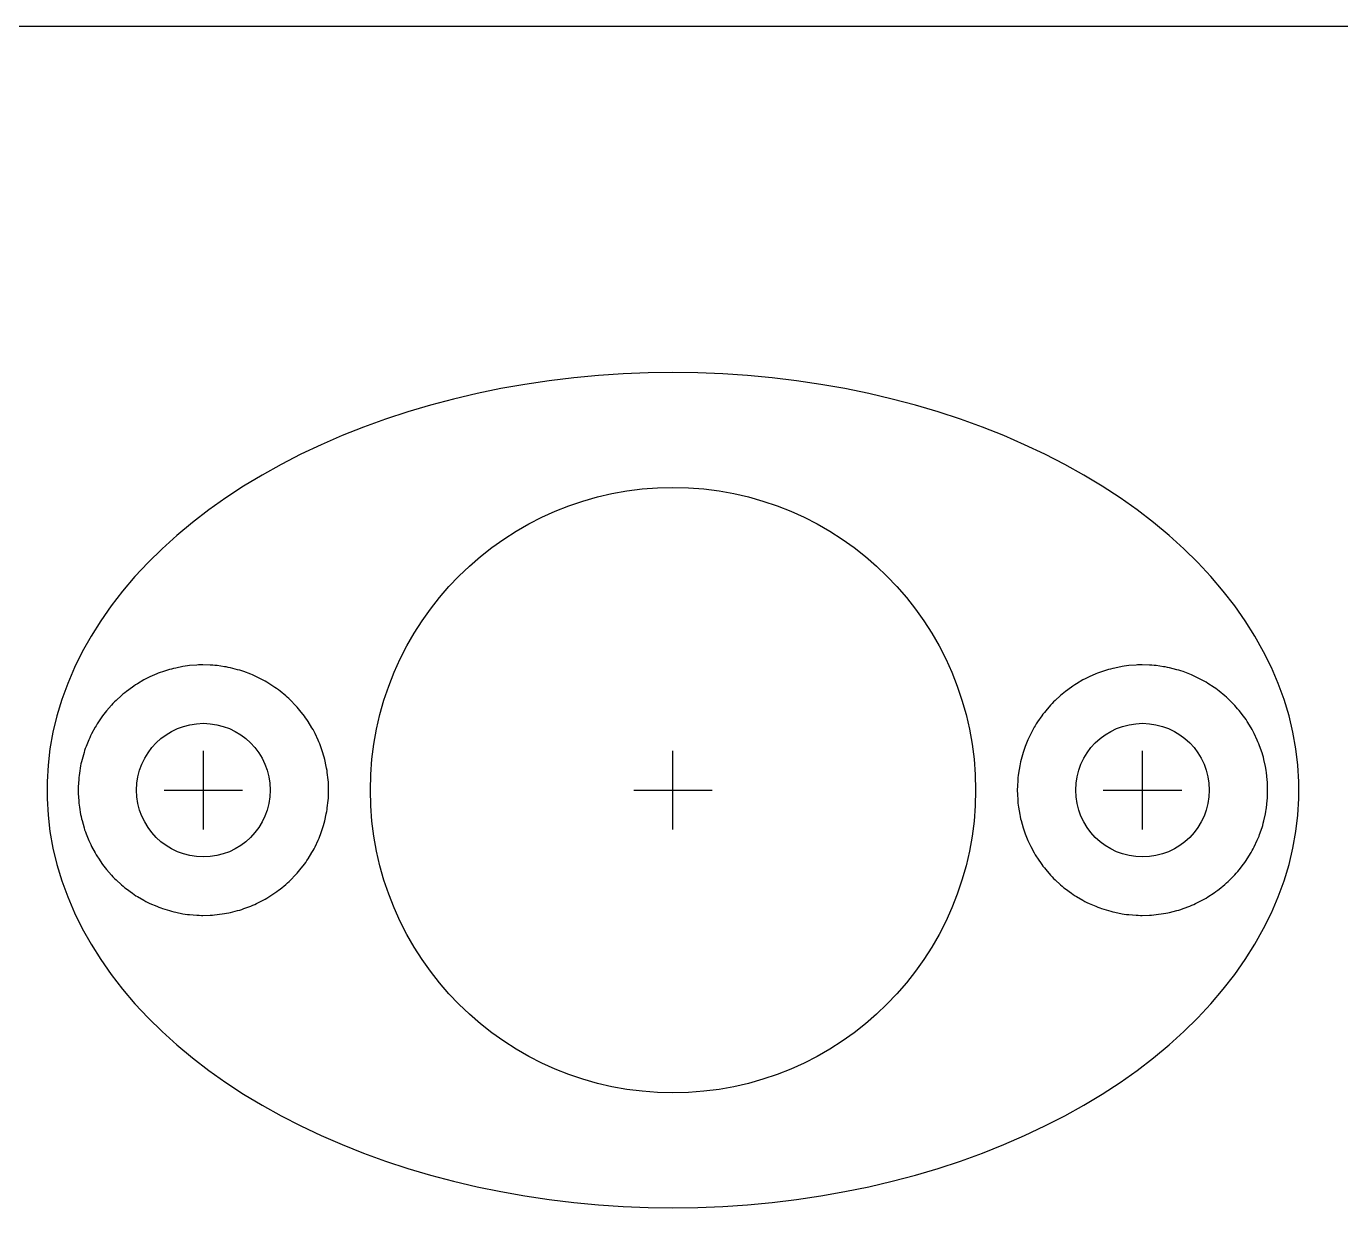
# Model space of a CAD drawing. Header units: millimetres. Extents: x -1 to 101, y -1 to 128.
# Drawn here: x 18.16 to 49.65, y 100.11 to 128.4 of the extents above; entities that cross this region are included whole.
import ezdxf

# ---------------------------------------------------------------- set-up
doc = ezdxf.new("R2010")
doc.units = ezdxf.units.MM
for name, color, linetype in [('Contour', 7, 'CONTINUOUS'), ('Engraving', 7, 'CONTINUOUS'), ('Reference_points', 1, 'CONTINUOUS')]:
    doc.layers.add(name, color=color, linetype=linetype)

msp = doc.modelspace()

# ---------------------------------------------------------------- linework, layer by layer
at = {"layer": 'Contour', "color": 7, "linetype": 'CONTINUOUS'}
for p, q in [((1, 128.4), (100.26, 128.4)), ((21.91, 113.066), (21.737, 113.032)), ((21.91, 113.066), (21.737, 113.032)), ((21.964, 113.075), (21.91, 113.066)), ((21.964, 113.075), (21.91, 113.066)), ((22.016, 113.082), (21.964, 113.075)), ((22.016, 113.082), (21.964, 113.075)), ((22.069, 113.088), (22.016, 113.082)), ((22.069, 113.088), (22.016, 113.082)), ((22.245, 113.102), (22.069, 113.088)), ((22.245, 113.102), (22.069, 113.088)), ((22.282, 113.104), (22.245, 113.102)), ((22.282, 113.104), (22.245, 113.102)), ((22.335, 113.106), (22.282, 113.104)), ((22.335, 113.106), (22.282, 113.104)), ((22.388, 113.106), (22.335, 113.106)), ((22.388, 113.106), (22.335, 113.106)), ((22.564, 113.102), (22.388, 113.106)), ((22.564, 113.102), (22.388, 113.106)), ((22.625, 113.099), (22.564, 113.102)), ((22.625, 113.099), (22.564, 113.102)), ((22.677, 113.094), (22.625, 113.099)), ((22.677, 113.094), (22.625, 113.099)), ((22.73, 113.088), (22.677, 113.094)), ((22.73, 113.088), (22.677, 113.094)), ((22.905, 113.063), (22.73, 113.088)), ((22.905, 113.063), (22.73, 113.088)), ((22.945, 113.057), (22.905, 113.063)), ((22.945, 113.057), (22.905, 113.063)), ((22.997, 113.047), (22.945, 113.057)), ((22.997, 113.047), (22.945, 113.057)), ((44.41, 113.066), (44.237, 113.032)), ((44.41, 113.066), (44.237, 113.032)), ((44.464, 113.075), (44.41, 113.066)), ((44.464, 113.075), (44.41, 113.066)), ((44.516, 113.082), (44.464, 113.075)), ((44.516, 113.082), (44.464, 113.075)), ((44.569, 113.088), (44.516, 113.082)), ((44.569, 113.088), (44.516, 113.082)), ((44.745, 113.102), (44.569, 113.088)), ((44.745, 113.102), (44.569, 113.088)), ((44.782, 113.104), (44.745, 113.102)), ((44.782, 113.104), (44.745, 113.102)), ((44.835, 113.106), (44.782, 113.104)), ((44.835, 113.106), (44.782, 113.104)), ((44.888, 113.106), (44.835, 113.106)), ((44.888, 113.106), (44.835, 113.106)), ((45.064, 113.102), (44.888, 113.106)), ((45.064, 113.102), (44.888, 113.106)), ((45.125, 113.099), (45.064, 113.102)), ((45.125, 113.099), (45.064, 113.102)), ((45.177, 113.094), (45.125, 113.099)), ((45.177, 113.094), (45.125, 113.099)), ((45.23, 113.088), (45.177, 113.094)), ((45.23, 113.088), (45.177, 113.094)), ((45.405, 113.063), (45.23, 113.088)), ((45.405, 113.063), (45.23, 113.088)), ((45.445, 113.057), (45.405, 113.063)), ((45.445, 113.057), (45.405, 113.063)), ((45.497, 113.047), (45.445, 113.057)), ((45.497, 113.047), (45.445, 113.057)), ((20.974, 112.745), (20.821, 112.656)), ((20.974, 112.745), (20.821, 112.656)), ((21.024, 112.773), (20.974, 112.745)), ((21.024, 112.773), (20.974, 112.745)), ((21.072, 112.797), (21.024, 112.773)), ((21.072, 112.797), (21.024, 112.773)), ((21.12, 112.819), (21.072, 112.797)), ((21.12, 112.819), (21.072, 112.797)), ((21.281, 112.889), (21.12, 112.819)), ((21.281, 112.889), (21.12, 112.819)), ((21.318, 112.905), (21.281, 112.889)), ((21.318, 112.905), (21.281, 112.889)), ((21.368, 112.923), (21.318, 112.905)), ((21.368, 112.923), (21.318, 112.905)), ((21.418, 112.94), (21.368, 112.923)), ((21.418, 112.94), (21.368, 112.923)), ((21.586, 112.993), (21.418, 112.94)), ((21.586, 112.993), (21.418, 112.94)), ((21.634, 113.007), (21.586, 112.993)), ((21.634, 113.007), (21.586, 112.993)), ((21.685, 113.021), (21.634, 113.007)), ((21.685, 113.021), (21.634, 113.007)), ((21.737, 113.032), (21.685, 113.021)), ((21.737, 113.032), (21.685, 113.021)), ((23.048, 113.035), (22.997, 113.047)), ((23.048, 113.035), (22.997, 113.047)), ((23.219, 112.992), (23.048, 113.035)), ((23.219, 112.992), (23.048, 113.035)), ((23.27, 112.978), (23.219, 112.992)), ((23.27, 112.978), (23.219, 112.992)), ((23.321, 112.962), (23.27, 112.978)), ((23.321, 112.962), (23.27, 112.978)), ((23.37, 112.945), (23.321, 112.962)), ((23.37, 112.945), (23.321, 112.962)), ((23.535, 112.883), (23.37, 112.945)), ((23.535, 112.883), (23.37, 112.945)), ((23.576, 112.867), (23.535, 112.883)), ((23.576, 112.867), (23.535, 112.883)), ((23.625, 112.845), (23.576, 112.867)), ((23.625, 112.845), (23.576, 112.867)), ((23.672, 112.823), (23.625, 112.845)), ((23.672, 112.823), (23.625, 112.845)), ((23.829, 112.744), (23.672, 112.823)), ((23.829, 112.744), (23.672, 112.823)), ((23.877, 112.719), (23.829, 112.744)), ((23.877, 112.719), (23.829, 112.744)), ((43.474, 112.745), (43.321, 112.656)), ((43.474, 112.745), (43.321, 112.656)), ((43.524, 112.773), (43.474, 112.745)), ((43.524, 112.773), (43.474, 112.745)), ((43.572, 112.797), (43.524, 112.773)), ((43.572, 112.797), (43.524, 112.773)), ((43.62, 112.819), (43.572, 112.797)), ((43.62, 112.819), (43.572, 112.797)), ((43.781, 112.889), (43.62, 112.819)), ((43.781, 112.889), (43.62, 112.819)), ((43.818, 112.905), (43.781, 112.889)), ((43.818, 112.905), (43.781, 112.889)), ((43.868, 112.923), (43.818, 112.905)), ((43.868, 112.923), (43.818, 112.905)), ((43.918, 112.94), (43.868, 112.923)), ((43.918, 112.94), (43.868, 112.923)), ((44.086, 112.993), (43.918, 112.94)), ((44.086, 112.993), (43.918, 112.94)), ((44.134, 113.007), (44.086, 112.993)), ((44.134, 113.007), (44.086, 112.993)), ((44.185, 113.021), (44.134, 113.007)), ((44.185, 113.021), (44.134, 113.007)), ((44.237, 113.032), (44.185, 113.021)), ((44.237, 113.032), (44.185, 113.021)), ((45.548, 113.035), (45.497, 113.047)), ((45.548, 113.035), (45.497, 113.047)), ((45.719, 112.992), (45.548, 113.035)), ((45.719, 112.992), (45.548, 113.035)), ((45.77, 112.978), (45.719, 112.992)), ((45.77, 112.978), (45.719, 112.992)), ((45.821, 112.962), (45.77, 112.978)), ((45.821, 112.962), (45.77, 112.978)), ((45.87, 112.945), (45.821, 112.962)), ((45.87, 112.945), (45.821, 112.962)), ((46.035, 112.883), (45.87, 112.945)), ((46.035, 112.883), (45.87, 112.945)), ((46.076, 112.867), (46.035, 112.883)), ((46.076, 112.867), (46.035, 112.883)), ((46.125, 112.845), (46.076, 112.867)), ((46.125, 112.845), (46.076, 112.867)), ((46.172, 112.823), (46.125, 112.845)), ((46.172, 112.823), (46.125, 112.845)), ((46.329, 112.744), (46.172, 112.823)), ((46.329, 112.744), (46.172, 112.823)), ((46.377, 112.719), (46.329, 112.744)), ((46.377, 112.719), (46.329, 112.744)), ((20.514, 112.439), (20.473, 112.406)), ((20.514, 112.439), (20.473, 112.406)), ((20.556, 112.471), (20.514, 112.439)), ((20.556, 112.471), (20.514, 112.439)), ((20.698, 112.575), (20.556, 112.471)), ((20.698, 112.575), (20.556, 112.471)), ((20.732, 112.6), (20.698, 112.575)), ((20.732, 112.6), (20.698, 112.575)), ((20.776, 112.629), (20.732, 112.6)), ((20.776, 112.629), (20.732, 112.6)), ((20.821, 112.656), (20.776, 112.629)), ((20.821, 112.656), (20.776, 112.629)), ((23.923, 112.692), (23.877, 112.719)), ((23.923, 112.692), (23.877, 112.719)), ((23.967, 112.664), (23.923, 112.692)), ((23.967, 112.664), (23.923, 112.692)), ((24.115, 112.567), (23.967, 112.664)), ((24.115, 112.567), (23.967, 112.664)), ((24.154, 112.541), (24.115, 112.567)), ((24.154, 112.541), (24.115, 112.567)), ((24.197, 112.51), (24.154, 112.541)), ((24.197, 112.51), (24.154, 112.541)), ((24.238, 112.477), (24.197, 112.51)), ((24.238, 112.477), (24.197, 112.51)), ((24.374, 112.365), (24.238, 112.477)), ((24.374, 112.365), (24.238, 112.477)), ((43.014, 112.439), (42.973, 112.406)), ((43.014, 112.439), (42.973, 112.406)), ((43.056, 112.471), (43.014, 112.439)), ((43.056, 112.471), (43.014, 112.439)), ((43.198, 112.575), (43.056, 112.471)), ((43.198, 112.575), (43.056, 112.471)), ((43.232, 112.6), (43.198, 112.575)), ((43.232, 112.6), (43.198, 112.575)), ((43.276, 112.629), (43.232, 112.6)), ((43.276, 112.629), (43.232, 112.6)), ((43.321, 112.656), (43.276, 112.629)), ((43.321, 112.656), (43.276, 112.629)), ((46.423, 112.692), (46.377, 112.719)), ((46.423, 112.692), (46.377, 112.719)), ((46.467, 112.664), (46.423, 112.692)), ((46.467, 112.664), (46.423, 112.692)), ((46.615, 112.567), (46.467, 112.664)), ((46.615, 112.567), (46.467, 112.664)), ((46.654, 112.541), (46.615, 112.567)), ((46.654, 112.541), (46.615, 112.567)), ((46.697, 112.51), (46.654, 112.541)), ((46.697, 112.51), (46.654, 112.541)), ((46.738, 112.477), (46.697, 112.51)), ((46.738, 112.477), (46.697, 112.51)), ((46.874, 112.365), (46.738, 112.477)), ((46.874, 112.365), (46.738, 112.477)), ((20.198, 112.143), (20.082, 112.01)), ((20.198, 112.143), (20.082, 112.01)), ((20.232, 112.181), (20.198, 112.143)), ((20.232, 112.181), (20.198, 112.143)), ((20.269, 112.219), (20.232, 112.181)), ((20.269, 112.219), (20.232, 112.181)), ((20.308, 112.256), (20.269, 112.219)), ((20.308, 112.256), (20.269, 112.219)), ((20.438, 112.375), (20.308, 112.256)), ((20.438, 112.375), (20.308, 112.256)), ((20.473, 112.406), (20.438, 112.375)), ((20.473, 112.406), (20.438, 112.375)), ((24.409, 112.335), (24.374, 112.365)), ((24.409, 112.335), (24.374, 112.365)), ((24.448, 112.299), (24.409, 112.335)), ((24.448, 112.299), (24.409, 112.335)), ((24.486, 112.262), (24.448, 112.299)), ((24.486, 112.262), (24.448, 112.299)), ((24.609, 112.136), (24.486, 112.262)), ((24.609, 112.136), (24.486, 112.262)), ((24.644, 112.098), (24.609, 112.136)), ((24.644, 112.098), (24.609, 112.136)), ((42.698, 112.143), (42.582, 112.01)), ((42.698, 112.143), (42.582, 112.01)), ((42.732, 112.181), (42.698, 112.143)), ((42.732, 112.181), (42.698, 112.143)), ((42.769, 112.219), (42.732, 112.181)), ((42.769, 112.219), (42.732, 112.181)), ((42.808, 112.256), (42.769, 112.219)), ((42.808, 112.256), (42.769, 112.219)), ((42.938, 112.375), (42.808, 112.256)), ((42.938, 112.375), (42.808, 112.256)), ((42.973, 112.406), (42.938, 112.375)), ((42.973, 112.406), (42.938, 112.375)), ((46.909, 112.335), (46.874, 112.365)), ((46.909, 112.335), (46.874, 112.365)), ((46.948, 112.299), (46.909, 112.335)), ((46.948, 112.299), (46.909, 112.335)), ((46.986, 112.262), (46.948, 112.299)), ((46.986, 112.262), (46.948, 112.299)), ((47.109, 112.136), (46.986, 112.262)), ((47.109, 112.136), (46.986, 112.262)), ((47.144, 112.098), (47.109, 112.136)), ((47.144, 112.098), (47.109, 112.136)), ((19.985, 111.885), (19.885, 111.74)), ((19.985, 111.885), (19.885, 111.74)), ((20.015, 111.928), (19.985, 111.885)), ((20.015, 111.928), (19.985, 111.885)), ((20.048, 111.97), (20.015, 111.928)), ((20.048, 111.97), (20.015, 111.928)), ((20.082, 112.01), (20.048, 111.97)), ((20.082, 112.01), (20.048, 111.97)), ((24.679, 112.058), (24.644, 112.098)), ((24.679, 112.058), (24.644, 112.098)), ((24.713, 112.017), (24.679, 112.058)), ((24.713, 112.017), (24.679, 112.058)), ((24.821, 111.878), (24.713, 112.017)), ((24.821, 111.878), (24.713, 112.017)), ((24.85, 111.839), (24.821, 111.878)), ((24.85, 111.839), (24.821, 111.878)), ((24.88, 111.796), (24.85, 111.839)), ((24.88, 111.796), (24.85, 111.839)), ((42.485, 111.885), (42.385, 111.74)), ((42.485, 111.885), (42.385, 111.74)), ((42.515, 111.928), (42.485, 111.885)), ((42.515, 111.928), (42.485, 111.885)), ((42.548, 111.97), (42.515, 111.928)), ((42.548, 111.97), (42.515, 111.928)), ((42.582, 112.01), (42.548, 111.97)), ((42.582, 112.01), (42.548, 111.97)), ((47.179, 112.058), (47.144, 112.098)), ((47.179, 112.058), (47.144, 112.098)), ((47.213, 112.017), (47.179, 112.058)), ((47.213, 112.017), (47.179, 112.058)), ((47.321, 111.878), (47.213, 112.017)), ((47.321, 111.878), (47.213, 112.017)), ((47.35, 111.839), (47.321, 111.878)), ((47.35, 111.839), (47.321, 111.878)), ((47.38, 111.796), (47.35, 111.839)), ((47.38, 111.796), (47.35, 111.839)), ((19.806, 111.612), (19.722, 111.457)), ((19.806, 111.612), (19.722, 111.457)), ((19.828, 111.651), (19.806, 111.612)), ((19.828, 111.651), (19.806, 111.612)), ((19.855, 111.696), (19.828, 111.651)), ((19.855, 111.696), (19.828, 111.651)), ((19.885, 111.74), (19.855, 111.696)), ((19.885, 111.74), (19.855, 111.696)), ((24.908, 111.751), (24.88, 111.796)), ((24.908, 111.751), (24.88, 111.796)), ((25, 111.601), (24.908, 111.751)), ((25, 111.601), (24.908, 111.751)), ((25.026, 111.557), (25, 111.601)), ((25.026, 111.557), (25, 111.601)), ((25.051, 111.511), (25.026, 111.557)), ((25.051, 111.511), (25.026, 111.557)), ((25.075, 111.463), (25.051, 111.511)), ((25.075, 111.463), (25.051, 111.511)), ((42.306, 111.612), (42.222, 111.457)), ((42.306, 111.612), (42.222, 111.457)), ((42.328, 111.651), (42.306, 111.612)), ((42.328, 111.651), (42.306, 111.612)), ((42.355, 111.696), (42.328, 111.651)), ((42.355, 111.696), (42.328, 111.651)), ((42.385, 111.74), (42.355, 111.696)), ((42.385, 111.74), (42.355, 111.696)), ((47.408, 111.751), (47.38, 111.796)), ((47.408, 111.751), (47.38, 111.796)), ((47.5, 111.601), (47.408, 111.751)), ((47.5, 111.601), (47.408, 111.751)), ((47.526, 111.557), (47.5, 111.601)), ((47.526, 111.557), (47.5, 111.601)), ((47.551, 111.511), (47.526, 111.557)), ((47.551, 111.511), (47.526, 111.557)), ((47.575, 111.463), (47.551, 111.511)), ((47.575, 111.463), (47.551, 111.511)), ((19.655, 111.315), (19.589, 111.152)), ((19.655, 111.315), (19.589, 111.152)), ((19.675, 111.362), (19.655, 111.315)), ((19.675, 111.362), (19.655, 111.315)), ((19.698, 111.41), (19.675, 111.362)), ((19.698, 111.41), (19.675, 111.362)), ((19.722, 111.457), (19.698, 111.41)), ((19.722, 111.457), (19.698, 111.41)), ((25.15, 111.303), (25.075, 111.463)), ((25.15, 111.303), (25.075, 111.463)), ((25.166, 111.267), (25.15, 111.303)), ((25.166, 111.267), (25.15, 111.303)), ((25.186, 111.218), (25.166, 111.267)), ((25.186, 111.218), (25.166, 111.267)), ((25.205, 111.168), (25.186, 111.218)), ((25.205, 111.168), (25.186, 111.218)), ((25.263, 111.001), (25.205, 111.168)), ((25.263, 111.001), (25.205, 111.168)), ((42.155, 111.315), (42.089, 111.152)), ((42.155, 111.315), (42.089, 111.152)), ((42.175, 111.362), (42.155, 111.315)), ((42.175, 111.362), (42.155, 111.315)), ((42.198, 111.41), (42.175, 111.362)), ((42.198, 111.41), (42.175, 111.362)), ((42.222, 111.457), (42.198, 111.41)), ((42.222, 111.457), (42.198, 111.41)), ((47.65, 111.303), (47.575, 111.463)), ((47.65, 111.303), (47.575, 111.463)), ((47.666, 111.267), (47.65, 111.303)), ((47.666, 111.267), (47.65, 111.303)), ((47.686, 111.218), (47.666, 111.267)), ((47.686, 111.218), (47.666, 111.267)), ((47.705, 111.168), (47.686, 111.218)), ((47.705, 111.168), (47.686, 111.218)), ((47.763, 111.001), (47.705, 111.168)), ((47.763, 111.001), (47.705, 111.168)), ((19.54, 111.007), (19.492, 110.837)), ((19.54, 111.007), (19.492, 110.837)), ((19.553, 111.053), (19.54, 111.007)), ((19.553, 111.053), (19.54, 111.007)), ((19.57, 111.103), (19.553, 111.053)), ((19.57, 111.103), (19.553, 111.053)), ((19.589, 111.152), (19.57, 111.103)), ((19.589, 111.152), (19.57, 111.103)), ((25.28, 110.946), (25.263, 111.001)), ((25.28, 110.946), (25.263, 111.001)), ((25.295, 110.895), (25.28, 110.946)), ((25.295, 110.895), (25.28, 110.946)), ((25.307, 110.844), (25.295, 110.895)), ((25.307, 110.844), (25.295, 110.895)), ((42.04, 111.007), (41.992, 110.837)), ((42.04, 111.007), (41.992, 110.837)), ((42.053, 111.053), (42.04, 111.007)), ((42.053, 111.053), (42.04, 111.007)), ((42.07, 111.103), (42.053, 111.053)), ((42.07, 111.103), (42.053, 111.053)), ((42.089, 111.152), (42.07, 111.103)), ((42.089, 111.152), (42.07, 111.103)), ((47.78, 110.946), (47.763, 111.001)), ((47.78, 110.946), (47.763, 111.001)), ((47.795, 110.895), (47.78, 110.946)), ((47.795, 110.895), (47.78, 110.946)), ((47.807, 110.844), (47.795, 110.895)), ((47.807, 110.844), (47.795, 110.895)), ((19.458, 110.687), (19.429, 110.513)), ((19.458, 110.687), (19.429, 110.513)), ((19.467, 110.735), (19.458, 110.687)), ((19.467, 110.735), (19.458, 110.687)), ((19.478, 110.786), (19.467, 110.735)), ((19.478, 110.786), (19.467, 110.735)), ((19.492, 110.837), (19.478, 110.786)), ((19.492, 110.837), (19.478, 110.786)), ((25.345, 110.672), (25.307, 110.844)), ((25.345, 110.672), (25.307, 110.844)), ((25.353, 110.634), (25.345, 110.672)), ((25.353, 110.634), (25.345, 110.672)), ((25.362, 110.581), (25.353, 110.634)), ((25.362, 110.581), (25.353, 110.634)), ((25.369, 110.529), (25.362, 110.581)), ((25.369, 110.529), (25.362, 110.581)), ((41.958, 110.687), (41.929, 110.513)), ((41.958, 110.687), (41.929, 110.513)), ((41.967, 110.735), (41.958, 110.687)), ((41.967, 110.735), (41.958, 110.687)), ((41.978, 110.786), (41.967, 110.735)), ((41.978, 110.786), (41.967, 110.735)), ((41.992, 110.837), (41.978, 110.786)), ((41.992, 110.837), (41.978, 110.786)), ((47.845, 110.672), (47.807, 110.844)), ((47.845, 110.672), (47.807, 110.844)), ((47.853, 110.634), (47.845, 110.672)), ((47.853, 110.634), (47.845, 110.672)), ((47.862, 110.581), (47.853, 110.634)), ((47.862, 110.581), (47.853, 110.634)), ((47.869, 110.529), (47.862, 110.581)), ((47.869, 110.529), (47.862, 110.581)), ((19.412, 110.362), (19.402, 110.186)), ((19.412, 110.362), (19.402, 110.186)), ((19.416, 110.408), (19.412, 110.362)), ((19.416, 110.408), (19.412, 110.362)), ((19.421, 110.461), (19.416, 110.408)), ((19.421, 110.461), (19.416, 110.408)), ((19.429, 110.513), (19.421, 110.461)), ((19.429, 110.513), (19.421, 110.461)), ((25.389, 110.354), (25.369, 110.529)), ((25.389, 110.354), (25.369, 110.529)), ((25.394, 110.301), (25.389, 110.354)), ((25.394, 110.301), (25.389, 110.354)), ((25.397, 110.248), (25.394, 110.301)), ((25.397, 110.248), (25.394, 110.301)), ((25.398, 110.195), (25.397, 110.248)), ((25.398, 110.195), (25.397, 110.248)), ((41.912, 110.362), (41.902, 110.186)), ((41.912, 110.362), (41.902, 110.186)), ((41.916, 110.408), (41.912, 110.362)), ((41.916, 110.408), (41.912, 110.362)), ((41.921, 110.461), (41.916, 110.408)), ((41.921, 110.461), (41.916, 110.408)), ((41.929, 110.513), (41.921, 110.461)), ((41.929, 110.513), (41.921, 110.461)), ((47.889, 110.354), (47.869, 110.529)), ((47.889, 110.354), (47.869, 110.529)), ((47.894, 110.301), (47.889, 110.354)), ((47.894, 110.301), (47.889, 110.354)), ((47.897, 110.248), (47.894, 110.301)), ((47.897, 110.248), (47.894, 110.301)), ((47.898, 110.195), (47.897, 110.248)), ((47.898, 110.195), (47.897, 110.248)), ((19.402, 110.186), (19.4, 110.134)), ((19.402, 110.186), (19.4, 110.134)), ((19.4, 110.134), (19.4, 110.081)), ((19.4, 110.134), (19.4, 110.081)), ((19.4, 110.081), (19.402, 110.028)), ((19.4, 110.081), (19.402, 110.028)), ((19.402, 110.028), (19.412, 109.852)), ((19.402, 110.028), (19.412, 109.852)), ((25.389, 109.86), (25.394, 109.913)), ((25.389, 109.86), (25.394, 109.913)), ((25.394, 109.913), (25.397, 109.966)), ((25.394, 109.913), (25.397, 109.966)), ((25.397, 109.966), (25.398, 110.019)), ((25.397, 109.966), (25.398, 110.019)), ((25.398, 110.019), (25.398, 110.195)), ((25.398, 110.019), (25.398, 110.195)), ((41.902, 110.186), (41.9, 110.134)), ((41.902, 110.186), (41.9, 110.134)), ((41.9, 110.134), (41.9, 110.081)), ((41.9, 110.134), (41.9, 110.081)), ((41.9, 110.081), (41.902, 110.028)), ((41.9, 110.081), (41.902, 110.028)), ((41.902, 110.028), (41.912, 109.852)), ((41.902, 110.028), (41.912, 109.852)), ((47.889, 109.86), (47.894, 109.913)), ((47.889, 109.86), (47.894, 109.913)), ((47.894, 109.913), (47.897, 109.966)), ((47.894, 109.913), (47.897, 109.966)), ((47.897, 109.966), (47.898, 110.019)), ((47.897, 109.966), (47.898, 110.019)), ((47.898, 110.019), (47.898, 110.195)), ((47.898, 110.019), (47.898, 110.195)), ((19.412, 109.852), (19.416, 109.799)), ((19.412, 109.852), (19.416, 109.799)), ((19.416, 109.799), (19.422, 109.746)), ((19.416, 109.799), (19.422, 109.746)), ((19.422, 109.746), (19.429, 109.701)), ((19.422, 109.746), (19.429, 109.701)), ((19.429, 109.701), (19.458, 109.527)), ((19.429, 109.701), (19.458, 109.527)), ((25.345, 109.542), (25.355, 109.594)), ((25.345, 109.542), (25.355, 109.594)), ((25.355, 109.594), (25.364, 109.646)), ((25.355, 109.594), (25.364, 109.646)), ((25.364, 109.646), (25.369, 109.685)), ((25.364, 109.646), (25.369, 109.685)), ((25.369, 109.685), (25.389, 109.86)), ((25.369, 109.685), (25.389, 109.86)), ((41.912, 109.852), (41.916, 109.799)), ((41.912, 109.852), (41.916, 109.799)), ((41.916, 109.799), (41.922, 109.746)), ((41.916, 109.799), (41.922, 109.746)), ((41.922, 109.746), (41.929, 109.701)), ((41.922, 109.746), (41.929, 109.701)), ((41.929, 109.701), (41.958, 109.527)), ((41.929, 109.701), (41.958, 109.527)), ((47.845, 109.542), (47.855, 109.594)), ((47.845, 109.542), (47.855, 109.594)), ((47.855, 109.594), (47.864, 109.646)), ((47.855, 109.594), (47.864, 109.646)), ((47.864, 109.646), (47.869, 109.685)), ((47.864, 109.646), (47.869, 109.685)), ((47.869, 109.685), (47.889, 109.86)), ((47.869, 109.685), (47.889, 109.86)), ((19.458, 109.527), (19.468, 109.475)), ((19.458, 109.527), (19.468, 109.475)), ((19.468, 109.475), (19.479, 109.423)), ((19.468, 109.475), (19.479, 109.423)), ((19.479, 109.423), (19.492, 109.377)), ((19.479, 109.423), (19.492, 109.377)), ((19.492, 109.377), (19.54, 109.207)), ((19.492, 109.377), (19.54, 109.207)), ((25.279, 109.263), (25.293, 109.314)), ((25.279, 109.263), (25.293, 109.314)), ((25.293, 109.314), (25.307, 109.37)), ((25.293, 109.314), (25.307, 109.37)), ((25.307, 109.37), (25.345, 109.542)), ((25.307, 109.37), (25.345, 109.542)), ((41.958, 109.527), (41.968, 109.475)), ((41.958, 109.527), (41.968, 109.475)), ((41.968, 109.475), (41.979, 109.423)), ((41.968, 109.475), (41.979, 109.423)), ((41.979, 109.423), (41.992, 109.377)), ((41.979, 109.423), (41.992, 109.377)), ((41.992, 109.377), (42.04, 109.207)), ((41.992, 109.377), (42.04, 109.207)), ((47.779, 109.263), (47.793, 109.314)), ((47.779, 109.263), (47.793, 109.314)), ((47.793, 109.314), (47.807, 109.37)), ((47.793, 109.314), (47.807, 109.37)), ((47.807, 109.37), (47.845, 109.542)), ((47.807, 109.37), (47.845, 109.542)), ((19.54, 109.207), (19.555, 109.156)), ((19.54, 109.207), (19.555, 109.156)), ((19.555, 109.156), (19.572, 109.106)), ((19.555, 109.156), (19.572, 109.106)), ((19.572, 109.106), (19.589, 109.062)), ((19.572, 109.106), (19.589, 109.062)), ((19.589, 109.062), (19.655, 108.899)), ((19.589, 109.062), (19.655, 108.899)), ((25.171, 108.959), (25.191, 109.008)), ((25.171, 108.959), (25.191, 109.008)), ((25.191, 109.008), (25.205, 109.046)), ((25.191, 109.008), (25.205, 109.046)), ((25.205, 109.046), (25.263, 109.213)), ((25.205, 109.046), (25.263, 109.213)), ((25.263, 109.213), (25.279, 109.263)), ((25.263, 109.213), (25.279, 109.263)), ((42.04, 109.207), (42.055, 109.156)), ((42.04, 109.207), (42.055, 109.156)), ((42.055, 109.156), (42.072, 109.106)), ((42.055, 109.156), (42.072, 109.106)), ((42.072, 109.106), (42.089, 109.062)), ((42.072, 109.106), (42.089, 109.062)), ((42.089, 109.062), (42.155, 108.899)), ((42.089, 109.062), (42.155, 108.899)), ((47.671, 108.959), (47.691, 109.008)), ((47.671, 108.959), (47.691, 109.008)), ((47.691, 109.008), (47.705, 109.046)), ((47.691, 109.008), (47.705, 109.046)), ((47.705, 109.046), (47.763, 109.213)), ((47.705, 109.046), (47.763, 109.213)), ((47.763, 109.213), (47.779, 109.263)), ((47.763, 109.213), (47.779, 109.263)), ((19.655, 108.899), (19.676, 108.85)), ((19.655, 108.899), (19.676, 108.85)), ((19.676, 108.85), (19.699, 108.802)), ((19.676, 108.85), (19.699, 108.802)), ((19.699, 108.802), (19.722, 108.757)), ((19.699, 108.802), (19.722, 108.757)), ((19.722, 108.757), (19.806, 108.602)), ((19.722, 108.757), (19.806, 108.602)), ((25, 108.613), (25.027, 108.659)), ((25, 108.613), (25.027, 108.659)), ((25.027, 108.659), (25.052, 108.705)), ((25.027, 108.659), (25.052, 108.705)), ((25.052, 108.705), (25.075, 108.751)), ((25.052, 108.705), (25.075, 108.751)), ((25.075, 108.751), (25.15, 108.911)), ((25.075, 108.751), (25.15, 108.911)), ((25.15, 108.911), (25.171, 108.959)), ((25.15, 108.911), (25.171, 108.959)), ((42.155, 108.899), (42.176, 108.85)), ((42.155, 108.899), (42.176, 108.85)), ((42.176, 108.85), (42.199, 108.802)), ((42.176, 108.85), (42.199, 108.802)), ((42.199, 108.802), (42.222, 108.757)), ((42.199, 108.802), (42.222, 108.757)), ((42.222, 108.757), (42.306, 108.602)), ((42.222, 108.757), (42.306, 108.602)), ((47.5, 108.613), (47.527, 108.659)), ((47.5, 108.613), (47.527, 108.659)), ((47.527, 108.659), (47.552, 108.705)), ((47.527, 108.659), (47.552, 108.705)), ((47.552, 108.705), (47.575, 108.751)), ((47.552, 108.705), (47.575, 108.751)), ((47.575, 108.751), (47.65, 108.911)), ((47.575, 108.751), (47.65, 108.911)), ((47.65, 108.911), (47.671, 108.959)), ((47.65, 108.911), (47.671, 108.959)), ((19.806, 108.602), (19.832, 108.556)), ((19.806, 108.602), (19.832, 108.556)), ((19.832, 108.556), (19.86, 108.511)), ((19.832, 108.556), (19.86, 108.511)), ((19.86, 108.511), (19.885, 108.474)), ((19.86, 108.511), (19.885, 108.474)), ((19.885, 108.474), (19.985, 108.329)), ((19.885, 108.474), (19.985, 108.329)), ((24.713, 108.197), (24.821, 108.336)), ((24.713, 108.197), (24.821, 108.336)), ((24.821, 108.336), (24.852, 108.378)), ((24.821, 108.336), (24.852, 108.378)), ((24.852, 108.378), (24.882, 108.422)), ((24.852, 108.378), (24.882, 108.422)), ((24.882, 108.422), (24.908, 108.463)), ((24.882, 108.422), (24.908, 108.463)), ((24.908, 108.463), (25, 108.613)), ((24.908, 108.463), (25, 108.613)), ((42.306, 108.602), (42.332, 108.556)), ((42.306, 108.602), (42.332, 108.556)), ((42.332, 108.556), (42.36, 108.511)), ((42.332, 108.556), (42.36, 108.511)), ((42.36, 108.511), (42.385, 108.474)), ((42.36, 108.511), (42.385, 108.474)), ((42.385, 108.474), (42.485, 108.329)), ((42.385, 108.474), (42.485, 108.329)), ((47.213, 108.197), (47.321, 108.336)), ((47.213, 108.197), (47.321, 108.336)), ((47.321, 108.336), (47.352, 108.378)), ((47.321, 108.336), (47.352, 108.378)), ((47.352, 108.378), (47.382, 108.422)), ((47.352, 108.378), (47.382, 108.422)), ((47.382, 108.422), (47.408, 108.463)), ((47.382, 108.422), (47.408, 108.463)), ((47.408, 108.463), (47.5, 108.613)), ((47.408, 108.463), (47.5, 108.613)), ((19.985, 108.329), (20.015, 108.286)), ((19.985, 108.329), (20.015, 108.286)), ((20.015, 108.286), (20.048, 108.244)), ((20.015, 108.286), (20.048, 108.244)), ((20.048, 108.244), (20.082, 108.204)), ((20.048, 108.244), (20.082, 108.204)), ((20.082, 108.204), (20.198, 108.071)), ((20.082, 108.204), (20.198, 108.071)), ((20.198, 108.071), (20.233, 108.032)), ((20.198, 108.071), (20.233, 108.032)), ((20.233, 108.032), (20.27, 107.994)), ((20.233, 108.032), (20.27, 107.994)), ((24.486, 107.952), (24.609, 108.078)), ((24.486, 107.952), (24.609, 108.078)), ((24.609, 108.078), (24.645, 108.117)), ((24.609, 108.078), (24.645, 108.117)), ((24.645, 108.117), (24.68, 108.156)), ((24.645, 108.117), (24.68, 108.156)), ((24.68, 108.156), (24.713, 108.197)), ((24.68, 108.156), (24.713, 108.197)), ((42.485, 108.329), (42.515, 108.286)), ((42.485, 108.329), (42.515, 108.286)), ((42.515, 108.286), (42.548, 108.244)), ((42.515, 108.286), (42.548, 108.244)), ((42.548, 108.244), (42.582, 108.204)), ((42.548, 108.244), (42.582, 108.204)), ((42.582, 108.204), (42.698, 108.071)), ((42.582, 108.204), (42.698, 108.071)), ((42.698, 108.071), (42.733, 108.032)), ((42.698, 108.071), (42.733, 108.032)), ((42.733, 108.032), (42.77, 107.994)), ((42.733, 108.032), (42.77, 107.994)), ((46.986, 107.952), (47.109, 108.078)), ((46.986, 107.952), (47.109, 108.078)), ((47.109, 108.078), (47.145, 108.117)), ((47.109, 108.078), (47.145, 108.117)), ((47.145, 108.117), (47.18, 108.156)), ((47.145, 108.117), (47.18, 108.156)), ((47.18, 108.156), (47.213, 108.197)), ((47.18, 108.156), (47.213, 108.197)), ((20.27, 107.994), (20.308, 107.958)), ((20.27, 107.994), (20.308, 107.958)), ((20.308, 107.958), (20.438, 107.839)), ((20.308, 107.958), (20.438, 107.839)), ((20.438, 107.839), (20.477, 107.804)), ((20.438, 107.839), (20.477, 107.804)), ((20.477, 107.804), (20.518, 107.771)), ((20.477, 107.804), (20.518, 107.771)), ((20.518, 107.771), (20.556, 107.743)), ((20.518, 107.771), (20.556, 107.743)), ((20.556, 107.743), (20.698, 107.639)), ((20.556, 107.743), (20.698, 107.639)), ((24.159, 107.677), (24.202, 107.708)), ((24.159, 107.677), (24.202, 107.708)), ((24.202, 107.708), (24.238, 107.737)), ((24.202, 107.708), (24.238, 107.737)), ((24.238, 107.737), (24.374, 107.849)), ((24.238, 107.737), (24.374, 107.849)), ((24.374, 107.849), (24.414, 107.884)), ((24.374, 107.849), (24.414, 107.884)), ((24.414, 107.884), (24.453, 107.92)), ((24.414, 107.884), (24.453, 107.92)), ((24.453, 107.92), (24.486, 107.952)), ((24.453, 107.92), (24.486, 107.952)), ((42.77, 107.994), (42.808, 107.958)), ((42.77, 107.994), (42.808, 107.958)), ((42.808, 107.958), (42.938, 107.839)), ((42.808, 107.958), (42.938, 107.839)), ((42.938, 107.839), (42.977, 107.804)), ((42.938, 107.839), (42.977, 107.804)), ((42.977, 107.804), (43.018, 107.771)), ((42.977, 107.804), (43.018, 107.771)), ((43.018, 107.771), (43.056, 107.743)), ((43.018, 107.771), (43.056, 107.743)), ((43.056, 107.743), (43.198, 107.639)), ((43.056, 107.743), (43.198, 107.639)), ((46.659, 107.677), (46.702, 107.708)), ((46.659, 107.677), (46.702, 107.708)), ((46.702, 107.708), (46.738, 107.737)), ((46.702, 107.708), (46.738, 107.737)), ((46.738, 107.737), (46.874, 107.849)), ((46.738, 107.737), (46.874, 107.849)), ((46.874, 107.849), (46.914, 107.884)), ((46.874, 107.849), (46.914, 107.884)), ((46.914, 107.884), (46.953, 107.92)), ((46.914, 107.884), (46.953, 107.92)), ((46.953, 107.92), (46.986, 107.952)), ((46.953, 107.92), (46.986, 107.952)), ((20.698, 107.639), (20.741, 107.608)), ((20.698, 107.639), (20.741, 107.608)), ((20.741, 107.608), (20.785, 107.579)), ((20.741, 107.608), (20.785, 107.579)), ((20.785, 107.579), (20.821, 107.558)), ((20.785, 107.579), (20.821, 107.558)), ((20.821, 107.558), (20.974, 107.469)), ((20.821, 107.558), (20.974, 107.469)), ((20.974, 107.469), (21.02, 107.443)), ((20.974, 107.469), (21.02, 107.443)), ((21.02, 107.443), (21.067, 107.419)), ((21.02, 107.443), (21.067, 107.419)), ((21.067, 107.419), (21.12, 107.395)), ((21.067, 107.419), (21.12, 107.395)), ((21.12, 107.395), (21.281, 107.325)), ((21.12, 107.395), (21.281, 107.325)), ((23.633, 107.372), (23.672, 107.391)), ((23.633, 107.372), (23.672, 107.391)), ((23.672, 107.391), (23.829, 107.47)), ((23.672, 107.391), (23.829, 107.47)), ((23.829, 107.47), (23.876, 107.495)), ((23.829, 107.47), (23.876, 107.495)), ((23.876, 107.495), (23.922, 107.521)), ((23.876, 107.495), (23.922, 107.521)), ((23.922, 107.521), (23.967, 107.55)), ((23.922, 107.521), (23.967, 107.55)), ((23.967, 107.55), (24.115, 107.647)), ((23.967, 107.55), (24.115, 107.647)), ((24.115, 107.647), (24.159, 107.677)), ((24.115, 107.647), (24.159, 107.677)), ((43.198, 107.639), (43.241, 107.608)), ((43.198, 107.639), (43.241, 107.608)), ((43.241, 107.608), (43.285, 107.579)), ((43.241, 107.608), (43.285, 107.579)), ((43.285, 107.579), (43.321, 107.558)), ((43.285, 107.579), (43.321, 107.558)), ((43.321, 107.558), (43.474, 107.469)), ((43.321, 107.558), (43.474, 107.469)), ((43.474, 107.469), (43.52, 107.443)), ((43.474, 107.469), (43.52, 107.443)), ((43.52, 107.443), (43.567, 107.419)), ((43.52, 107.443), (43.567, 107.419)), ((43.567, 107.419), (43.62, 107.395)), ((43.567, 107.419), (43.62, 107.395)), ((43.62, 107.395), (43.781, 107.325)), ((43.62, 107.395), (43.781, 107.325)), ((46.133, 107.372), (46.172, 107.391)), ((46.133, 107.372), (46.172, 107.391)), ((46.172, 107.391), (46.329, 107.47)), ((46.172, 107.391), (46.329, 107.47)), ((46.329, 107.47), (46.376, 107.495)), ((46.329, 107.47), (46.376, 107.495)), ((46.376, 107.495), (46.422, 107.521)), ((46.376, 107.495), (46.422, 107.521)), ((46.422, 107.521), (46.467, 107.55)), ((46.422, 107.521), (46.467, 107.55)), ((46.467, 107.55), (46.615, 107.647)), ((46.467, 107.55), (46.615, 107.647)), ((46.615, 107.647), (46.659, 107.677)), ((46.615, 107.647), (46.659, 107.677)), ((21.281, 107.325), (21.33, 107.305)), ((21.281, 107.325), (21.33, 107.305)), ((21.33, 107.305), (21.379, 107.287)), ((21.33, 107.305), (21.379, 107.287)), ((21.379, 107.287), (21.418, 107.274)), ((21.379, 107.287), (21.418, 107.274)), ((21.418, 107.274), (21.586, 107.221)), ((21.418, 107.274), (21.586, 107.221)), ((21.586, 107.221), (21.637, 107.206)), ((21.586, 107.221), (21.637, 107.206)), ((21.637, 107.206), (21.688, 107.193)), ((21.637, 107.206), (21.688, 107.193)), ((21.688, 107.193), (21.737, 107.182)), ((21.688, 107.193), (21.737, 107.182)), ((21.737, 107.182), (21.91, 107.148)), ((21.737, 107.182), (21.91, 107.148)), ((21.91, 107.148), (21.962, 107.139)), ((21.91, 107.148), (21.962, 107.139)), ((21.962, 107.139), (22.015, 107.132)), ((21.962, 107.139), (22.015, 107.132)), ((22.015, 107.132), (22.069, 107.126)), ((22.015, 107.132), (22.069, 107.126)), ((22.069, 107.126), (22.245, 107.112)), ((22.069, 107.126), (22.245, 107.112)), ((22.245, 107.112), (22.298, 107.109)), ((22.245, 107.112), (22.298, 107.109)), ((22.298, 107.109), (22.351, 107.108)), ((22.298, 107.109), (22.351, 107.108)), ((22.351, 107.108), (22.388, 107.108)), ((22.351, 107.108), (22.388, 107.108)), ((22.388, 107.108), (22.564, 107.112)), ((22.388, 107.108), (22.564, 107.112)), ((22.564, 107.112), (22.617, 107.115)), ((22.564, 107.112), (22.617, 107.115)), ((22.617, 107.115), (22.669, 107.119)), ((22.617, 107.115), (22.669, 107.119)), ((22.669, 107.119), (22.73, 107.126)), ((22.669, 107.119), (22.73, 107.126)), ((22.73, 107.126), (22.905, 107.151)), ((22.73, 107.126), (22.905, 107.151)), ((22.905, 107.151), (22.957, 107.16)), ((22.905, 107.151), (22.957, 107.16)), ((22.957, 107.16), (23.009, 107.17)), ((22.957, 107.16), (23.009, 107.17)), ((23.009, 107.17), (23.048, 107.179)), ((23.009, 107.17), (23.048, 107.179)), ((23.048, 107.179), (23.219, 107.222)), ((23.048, 107.179), (23.219, 107.222)), ((23.219, 107.222), (23.27, 107.236)), ((23.219, 107.222), (23.27, 107.236)), ((23.27, 107.236), (23.321, 107.252)), ((23.27, 107.236), (23.321, 107.252)), ((23.321, 107.252), (23.37, 107.269)), ((23.321, 107.252), (23.37, 107.269)), ((23.37, 107.269), (23.535, 107.331)), ((23.37, 107.269), (23.535, 107.331)), ((23.535, 107.331), (23.585, 107.351)), ((23.535, 107.331), (23.585, 107.351)), ((23.585, 107.351), (23.633, 107.372)), ((23.585, 107.351), (23.633, 107.372)), ((43.781, 107.325), (43.83, 107.305)), ((43.781, 107.325), (43.83, 107.305)), ((43.83, 107.305), (43.879, 107.287)), ((43.83, 107.305), (43.879, 107.287)), ((43.879, 107.287), (43.918, 107.274)), ((43.879, 107.287), (43.918, 107.274)), ((43.918, 107.274), (44.086, 107.221)), ((43.918, 107.274), (44.086, 107.221)), ((44.086, 107.221), (44.137, 107.206)), ((44.086, 107.221), (44.137, 107.206)), ((44.137, 107.206), (44.188, 107.193)), ((44.137, 107.206), (44.188, 107.193)), ((44.188, 107.193), (44.237, 107.182)), ((44.188, 107.193), (44.237, 107.182)), ((44.237, 107.182), (44.41, 107.148)), ((44.237, 107.182), (44.41, 107.148)), ((44.41, 107.148), (44.462, 107.139)), ((44.41, 107.148), (44.462, 107.139)), ((44.462, 107.139), (44.515, 107.132)), ((44.462, 107.139), (44.515, 107.132)), ((44.515, 107.132), (44.569, 107.126)), ((44.515, 107.132), (44.569, 107.126)), ((44.569, 107.126), (44.745, 107.112)), ((44.569, 107.126), (44.745, 107.112)), ((44.745, 107.112), (44.798, 107.109)), ((44.745, 107.112), (44.798, 107.109)), ((44.798, 107.109), (44.851, 107.108)), ((44.798, 107.109), (44.851, 107.108)), ((44.851, 107.108), (44.888, 107.108)), ((44.851, 107.108), (44.888, 107.108)), ((44.888, 107.108), (45.064, 107.112)), ((44.888, 107.108), (45.064, 107.112)), ((45.064, 107.112), (45.117, 107.115)), ((45.064, 107.112), (45.117, 107.115)), ((45.117, 107.115), (45.169, 107.119)), ((45.117, 107.115), (45.169, 107.119)), ((45.169, 107.119), (45.23, 107.126)), ((45.169, 107.119), (45.23, 107.126)), ((45.23, 107.126), (45.405, 107.151)), ((45.23, 107.126), (45.405, 107.151)), ((45.405, 107.151), (45.457, 107.16)), ((45.405, 107.151), (45.457, 107.16)), ((45.457, 107.16), (45.509, 107.17)), ((45.457, 107.16), (45.509, 107.17)), ((45.509, 107.17), (45.548, 107.179)), ((45.509, 107.17), (45.548, 107.179)), ((45.548, 107.179), (45.719, 107.222)), ((45.548, 107.179), (45.719, 107.222)), ((45.719, 107.222), (45.77, 107.236)), ((45.719, 107.222), (45.77, 107.236)), ((45.77, 107.236), (45.821, 107.252)), ((45.77, 107.236), (45.821, 107.252)), ((45.821, 107.252), (45.87, 107.269)), ((45.821, 107.252), (45.87, 107.269)), ((45.87, 107.269), (46.035, 107.331)), ((45.87, 107.269), (46.035, 107.331)), ((46.035, 107.331), (46.085, 107.351)), ((46.035, 107.331), (46.085, 107.351)), ((46.085, 107.351), (46.133, 107.372)), ((46.085, 107.351), (46.133, 107.372))]:
    msp.add_line(p, q, dxfattribs=at)
for centre, radius in [((33.65, 110.107), 7.25), ((22.4, 110.107), 1.6), ((22.4, 110.107), 1.6), ((44.9, 110.107), 1.6), ((44.9, 110.107), 1.6)]:
    msp.add_circle(centre, radius, dxfattribs=at)
at = {"layer": 'Engraving', "color": 133, "linetype": 'CONTINUOUS'}
for p, q in [((31.86473, 120.03592), (31.27403, 119.98075)), ((32.45825, 120.07539), (31.86473, 120.03592)), ((33.05365, 120.09909), (32.45825, 120.07539)), ((33.65, 120.107), (33.05365, 120.09909)), ((34.24635, 120.09909), (33.65, 120.107)), ((34.84175, 120.07539), (34.24635, 120.09909)), ((35.43527, 120.03592), (34.84175, 120.07539)), ((36.02597, 119.98075), (35.43527, 120.03592)), ((29.52818, 119.72205), (28.95805, 119.6052)), ((30.10483, 119.82369), (29.52818, 119.72205)), ((30.68709, 119.90997), (30.10483, 119.82369)), ((31.27403, 119.98075), (30.68709, 119.90997)), ((36.61291, 119.90997), (36.02597, 119.98075)), ((37.19517, 119.82369), (36.61291, 119.90997)), ((37.77182, 119.72205), (37.19517, 119.82369)), ((38.34195, 119.6052), (37.77182, 119.72205)), ((28.39534, 119.47333), (27.84093, 119.32666)), ((28.95805, 119.6052), (28.39534, 119.47333)), ((38.90466, 119.47333), (38.34195, 119.6052)), ((39.45907, 119.32666), (38.90466, 119.47333)), ((27.29571, 119.1654), (26.76054, 118.98983)), ((27.84093, 119.32666), (27.29571, 119.1654)), ((40.00429, 119.1654), (39.45907, 119.32666)), ((40.53946, 118.98983), (40.00429, 119.1654)), ((26.23626, 118.8002), (25.72371, 118.59683)), ((26.76054, 118.98983), (26.23626, 118.8002)), ((41.06374, 118.8002), (40.53946, 118.98983)), ((41.57629, 118.59683), (41.06374, 118.8002)), ((25.72371, 118.59683), (25.22368, 118.38004)), ((42.07632, 118.38004), (41.57629, 118.59683)), ((24.73698, 118.15017), (24.26438, 117.90757)), ((25.22368, 118.38004), (24.73698, 118.15017)), ((42.56302, 118.15017), (42.07632, 118.38004)), ((43.03562, 117.90757), (42.56302, 118.15017)), ((24.26438, 117.90757), (23.80661, 117.65265)), ((43.49339, 117.65265), (43.03562, 117.90757)), ((23.80661, 117.65265), (23.36441, 117.38579)), ((43.93559, 117.38579), (43.49339, 117.65265)), ((23.36441, 117.38579), (22.93848, 117.10742)), ((44.36152, 117.10742), (43.93559, 117.38579)), ((22.93848, 117.10742), (22.52948, 116.81798)), ((44.77052, 116.81798), (44.36152, 117.10742)), ((22.52948, 116.81798), (22.13806, 116.51794)), ((45.16194, 116.51794), (44.77052, 116.81798)), ((21.76485, 116.20775), (21.41043, 115.88792)), ((22.13806, 116.51794), (21.76485, 116.20775)), ((45.53515, 116.20775), (45.16194, 116.51794)), ((45.88957, 115.88792), (45.53515, 116.20775)), ((21.41043, 115.88792), (21.07536, 115.55895)), ((46.22464, 115.55895), (45.88957, 115.88792)), ((21.07536, 115.55895), (20.76017, 115.22135)), ((46.53983, 115.22135), (46.22464, 115.55895)), ((20.76017, 115.22135), (20.46537, 114.87568)), ((46.83463, 114.87568), (46.53983, 115.22135)), ((20.46537, 114.87568), (20.19142, 114.52245)), ((47.10858, 114.52245), (46.83463, 114.87568)), ((20.19142, 114.52245), (19.93874, 114.16225)), ((47.36126, 114.16225), (47.10858, 114.52245)), ((19.93874, 114.16225), (19.70775, 113.79564)), ((47.59225, 113.79564), (47.36126, 114.16225)), ((19.70775, 113.79564), (19.4988, 113.42319)), ((47.8012, 113.42319), (47.59225, 113.79564)), ((19.4988, 113.42319), (19.31223, 113.0455)), ((47.98777, 113.0455), (47.8012, 113.42319)), ((19.31223, 113.0455), (19.14833, 112.66317)), ((48.15167, 112.66317), (47.98777, 113.0455)), ((19.14833, 112.66317), (19.00736, 112.27679)), ((48.29264, 112.27679), (48.15167, 112.66317)), ((19.00736, 112.27679), (18.88954, 111.88698)), ((48.41046, 111.88698), (48.29264, 112.27679)), ((18.88954, 111.88698), (18.79506, 111.49436)), ((48.50494, 111.49436), (48.41046, 111.88698)), ((18.79506, 111.49436), (18.72407, 111.09954)), ((48.57593, 111.09954), (48.50494, 111.49436)), ((18.72407, 111.09954), (18.67668, 110.70315)), ((48.62332, 110.70315), (48.57593, 111.09954)), ((18.67668, 110.70315), (18.65297, 110.30582)), ((48.64703, 110.30582), (48.62332, 110.70315)), ((18.65297, 110.30582), (18.65297, 109.90818)), ((48.64703, 109.90818), (48.64703, 110.30582)), ((18.65297, 109.90818), (18.67668, 109.51085)), ((48.62332, 109.51085), (48.64703, 109.90818)), ((18.67668, 109.51085), (18.72407, 109.11446)), ((48.57593, 109.11446), (48.62332, 109.51085)), ((18.72407, 109.11446), (18.79506, 108.71964)), ((48.50494, 108.71964), (48.57593, 109.11446)), ((18.79506, 108.71964), (18.88954, 108.32702)), ((48.41046, 108.32702), (48.50494, 108.71964)), ((18.88954, 108.32702), (19.00736, 107.93721)), ((48.29264, 107.93721), (48.41046, 108.32702)), ((19.00736, 107.93721), (19.14833, 107.55083)), ((48.15167, 107.55083), (48.29264, 107.93721)), ((19.14833, 107.55083), (19.31223, 107.1685)), ((47.98777, 107.1685), (48.15167, 107.55083)), ((19.31223, 107.1685), (19.4988, 106.79081)), ((47.8012, 106.79081), (47.98777, 107.1685)), ((19.4988, 106.79081), (19.70775, 106.41836)), ((47.59225, 106.41836), (47.8012, 106.79081)), ((19.70775, 106.41836), (19.93874, 106.05175)), ((47.36126, 106.05175), (47.59225, 106.41836)), ((19.93874, 106.05175), (20.19142, 105.69155)), ((47.10858, 105.69155), (47.36126, 106.05175)), ((20.19142, 105.69155), (20.46537, 105.33832)), ((46.83463, 105.33832), (47.10858, 105.69155)), ((20.46537, 105.33832), (20.76017, 104.99265)), ((46.53983, 104.99265), (46.83463, 105.33832)), ((20.76017, 104.99265), (21.07536, 104.65505)), ((46.22464, 104.65505), (46.53983, 104.99265)), ((21.07536, 104.65505), (21.41043, 104.32608)), ((45.88957, 104.32608), (46.22464, 104.65505)), ((21.41043, 104.32608), (21.76485, 104.00625)), ((45.53515, 104.00625), (45.88957, 104.32608)), ((21.76485, 104.00625), (22.13806, 103.69606)), ((45.16194, 103.69606), (45.53515, 104.00625)), ((22.13806, 103.69606), (22.52948, 103.39602)), ((44.77052, 103.39602), (45.16194, 103.69606)), ((22.52948, 103.39602), (22.93848, 103.10658)), ((44.36152, 103.10658), (44.77052, 103.39602)), ((22.93848, 103.10658), (23.36441, 102.82821)), ((43.93559, 102.82821), (44.36152, 103.10658)), ((23.36441, 102.82821), (23.80661, 102.56135)), ((43.49339, 102.56135), (43.93559, 102.82821)), ((23.80661, 102.56135), (24.26438, 102.30643)), ((43.03562, 102.30643), (43.49339, 102.56135)), ((24.26438, 102.30643), (24.73698, 102.06383)), ((24.73698, 102.06383), (25.22368, 101.83396)), ((42.07632, 101.83396), (42.56302, 102.06383)), ((42.56302, 102.06383), (43.03562, 102.30643)), ((25.22368, 101.83396), (25.72371, 101.61717)), ((41.57629, 101.61717), (42.07632, 101.83396)), ((25.72371, 101.61717), (26.23626, 101.4138)), ((26.23626, 101.4138), (26.76054, 101.22417)), ((40.53946, 101.22417), (41.06374, 101.4138)), ((41.06374, 101.4138), (41.57629, 101.61717)), ((26.76054, 101.22417), (27.29571, 101.0486)), ((40.00429, 101.0486), (40.53946, 101.22417)), ((27.29571, 101.0486), (27.84093, 100.88734)), ((27.84093, 100.88734), (28.39534, 100.74067)), ((38.90466, 100.74067), (39.45907, 100.88734)), ((39.45907, 100.88734), (40.00429, 101.0486)), ((28.39534, 100.74067), (28.95805, 100.6088)), ((28.95805, 100.6088), (29.52818, 100.49195)), ((29.52818, 100.49195), (30.10483, 100.39031)), ((37.19517, 100.39031), (37.77182, 100.49195)), ((37.77182, 100.49195), (38.34195, 100.6088)), ((38.34195, 100.6088), (38.90466, 100.74067)), ((30.10483, 100.39031), (30.68709, 100.30403)), ((30.68709, 100.30403), (31.27403, 100.23325)), ((31.27403, 100.23325), (31.86473, 100.17808)), ((31.86473, 100.17808), (32.45825, 100.13861)), ((34.84175, 100.13861), (35.43527, 100.17808)), ((35.43527, 100.17808), (36.02597, 100.23325)), ((36.02597, 100.23325), (36.61291, 100.30403)), ((36.61291, 100.30403), (37.19517, 100.39031)), ((32.45825, 100.13861), (33.05365, 100.11491)), ((33.05365, 100.11491), (33.65, 100.107)), ((33.65, 100.107), (34.24635, 100.11491)), ((34.24635, 100.11491), (34.84175, 100.13861))]:
    msp.add_line(p, q, dxfattribs=at)
at = {"layer": 'Reference_points', "color": 1, "linetype": 'CONTINUOUS'}
for p, q in [((22.4, 109.167), (22.4, 111.047)), ((33.65, 109.167), (33.65, 111.047)), ((33.65, 109.167), (33.65, 111.047)), ((33.65, 109.167), (33.65, 111.047)), ((44.9, 109.167), (44.9, 111.047)), ((21.46, 110.107), (23.34, 110.107)), ((32.71, 110.107), (34.59, 110.107)), ((32.71, 110.107), (34.59, 110.107)), ((32.71, 110.107), (34.59, 110.107)), ((43.96, 110.107), (45.84, 110.107))]:
    msp.add_line(p, q, dxfattribs=at)

doc.saveas('drawing.dxf')
